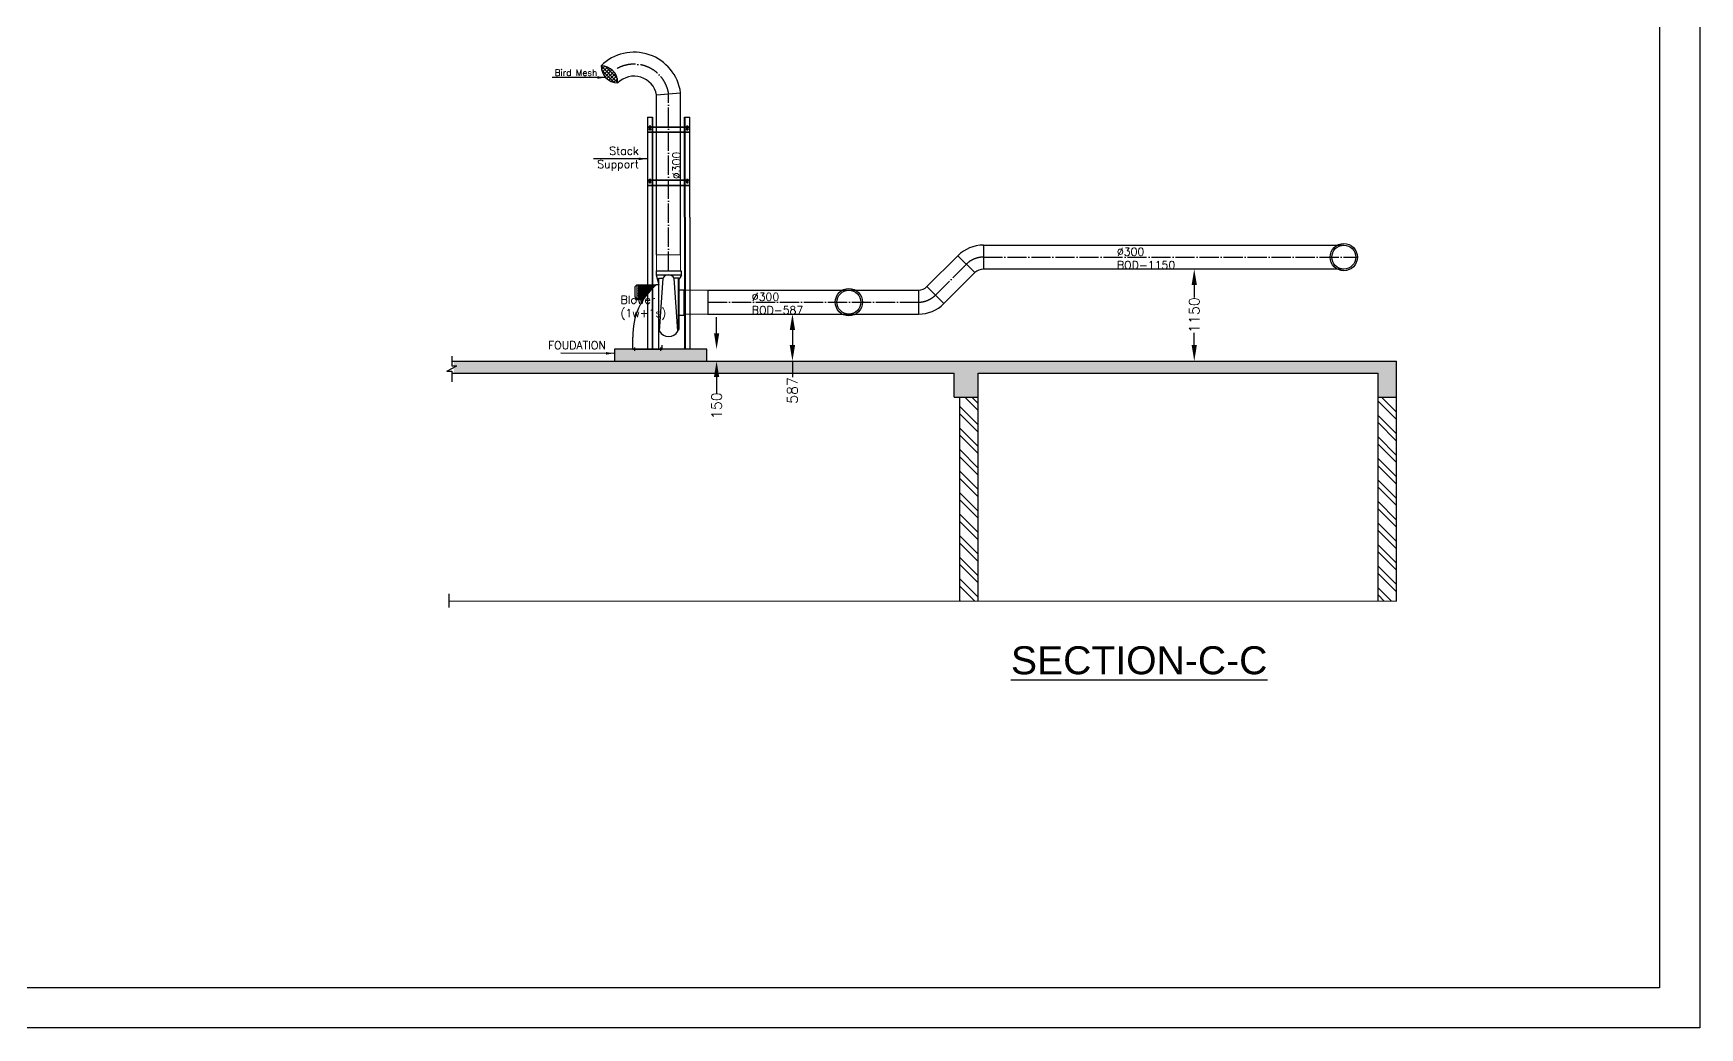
# Model space of a CAD drawing. Header units: millimetres. Extents: x 1731 to 55573, y 1167 to 54427.
# Drawn here: x 34746 to 55573, y 1167 to 13599 of the extents above; entities that cross this region are included whole.
import ezdxf

# ---------------------------------------------------------------- set-up
doc = ezdxf.new("R2010")
doc.units = ezdxf.units.MM
doc.linetypes.add('ACAD_ISO04W100', pattern=[30, 24, -3, 0, -3])
doc.linetypes.add('CENTER', pattern=[2, 1.25, -0.25, 0.25, -0.25])
for name, color, linetype in [('Basement', 8, 'Continuous'), ('blower', 4, 'Continuous'), ('CENTRE', 8, 'CENTER'), ('CIRCULAR DAMPER', 43, 'Continuous'), ('EX-TXT', 7, 'Continuous'), ('Exhaust Air Dim', 8, 'Continuous'), ('EXHAUST DUICT', 1, 'Continuous'), ('FH Exhaust Duct', 6, 'Continuous'), ('ILA-HATCH', 8, 'Continuous')]:
    doc.layers.add(name, color=color, linetype=linetype)
doc.layers.add('COLOUMN', color=1, linetype='Continuous', lineweight=30)
doc.layers.add('EX-PP-FRP DUCT', color=1, linetype='Continuous', lineweight=18)
doc.styles.add('Heading', font='romant.shx')
doc.styles.add('Legend', font='romant.shx')
doc.styles.add('ROMANS', font='romans.shx')
doc.styles.get("Standard").update_dxf_attribs({"font": 'arial.ttf'})
doc.linetypes.add('ZIGZAG', pattern='A,0.0001,-0.2,[131,ltypeshp.shx,S=0.2,R=0,X=-0.2,Y=0],-0.4,[131,ltypeshp.shx,S=0.2,R=180,X=0.2,Y=0],-0.2', length=0.8001)
doc.dimstyles.new('CGMP CP LINE', dxfattribs={"dimtxt": 130, "dimasz": 200, "dimexe": 0.18, "dimexo": 0.0625, "dimgap": 0.09, "dimtad": 0, "dimdec": 0, "dimzin": 0, "dimdsep": 46, "dimtxsty": 'ROMANS', "dimcen": 0.09, "dimclrd": 1, "dimclre": 251, "dimadec": 0, "dimazin": 0, "dimtfac": 1, "dimtdec": 0, "dimtofl": 0, "dimtmove": 0, "dimatfit": 3, "dimfxl": 0.18, "dimtolj": 1, "dimtzin": 0, "dimlwd": -1, "dimlwe": 5, "dimarcsym": 0})
doc.dimstyles.new('Kewaunee', dxfattribs={"dimtxt": 100, "dimasz": 100, "dimexe": 0, "dimexo": 0, "dimgap": 35, "dimtad": 1, "dimdec": 0, "dimzin": 0, "dimdsep": 46, "dimtxsty": 'Heading', "dimcen": 5, "dimclrd": 7, "dimclre": 7, "dimclrt": 7, "dimadec": 0, "dimazin": 0, "dimtfac": 1, "dimtdec": 0, "dimtofl": 0, "dimtmove": 1, "dimatfit": 3, "dimfxl": 0.18, "dimtolj": 1, "dimtzin": 0, "dimarcsym": 0})

# ---------------------------------------------------------------- blocks, each defined once
blk = doc.blocks.new('CMVeco-315 Side View')
h = blk.add_hatch()
h.set_pattern_fill('NET3', color=8, scale=5)
h.paths.add_polyline_path([(16304, 29671), (16080, 29671), (16080, 29486), (16141, 29486, -0.075606)])
h.paths.add_polyline_path([(16103, 29565), (16181, 29565), (16181, 29588), (16103, 29588)], flags=24)
h.paths.add_polyline_path([(16103, 29590), (16160, 29590), (16160, 29613), (16103, 29613)], flags=24)
h.paths.add_polyline_path([(16103, 29615), (16177, 29615), (16177, 29638), (16103, 29638)], flags=24)
h = blk.add_hatch()
h.set_pattern_fill('GOST_GLASS', style=0)
h.paths.add_polyline_path([(15783, 28717), (16934, 28717), (16934, 28867), (15783, 28867)])
blk.add_line((16011, 28867), (16376, 28867))
at = {"layer": 'Basement'}
blk.add_lwpolyline([(15783, 28717), (16934, 28717), (16934, 28867), (15783, 28867)], close=True, dxfattribs=at)
at = {"layer": 'blower'}
for p, q in [((16301, 29847), (16616, 29847)), ((16301, 29847), (16301, 29797)), ((16301, 29797), (16616, 29797)), ((16301, 29797), (16336, 29671)), ((16621, 29792), (16591, 29745)), ((16616, 29847), (16616, 29797)), ((16621, 29792), (16616, 29797)), ((16035, 29644), (16060, 29671)), ((16035, 29644), (16035, 29520)), ((16060, 29671), (16060, 29486)), ((16060, 29671), (16304, 29671)), ((16080, 29671), (16080, 29486)), ((16336, 29671), (16304, 29671)), ((16336, 28867), (16336, 29752)), ((16338, 29754), (16389, 29756)), ((16344, 29090), (16390, 29756)), ((16573, 29090), (16527, 29756)), ((16579, 29754), (16528, 29756)), ((16581, 29112), (16581, 29752)), ((16581, 29752), (16590, 29746)), ((16591, 29116), (16591, 29745)), ((16649, 29604), (16591, 29604)), ((16649, 29604), (16649, 29289)), ((16035, 29520), (16060, 29486)), ((16060, 29486), (16141, 29486)), ((16649, 29289), (16591, 29289)), ((16011, 28867), (16011, 29017)), ((16344, 29090), (16336, 29100)), ((16573, 29090), (16582, 29110)), ((16584, 29110), (16590, 29114)), ((16027, 28873), (16027, 28858)), ((16037, 28873), (16037, 28858)), ((16352, 28874), (16352, 28859)), ((16362, 28874), (16362, 28859)), ((16376, 28867), (16376, 28915))]:
    blk.add_line(p, q, dxfattribs=at)
for centre, radius, start, end in [((16459, 29718), 78.2, 28.6783, 150.5039), ((16830, 29043), 819, 129.9374, 181.7901), ((16338, 29752), 2, 91.9625, 180), ((16389, 29758), 2, 271.9625, 330.5039), ((16528, 29758), 2, 209.4961, 268.0375), ((16579, 29752), 2, 0, 88.0375), ((16589, 29745), 2, 0, 57.0977), ((16343, 29089), 2, 28.9885, 39.8185), ((16459, 29153), 130, 208.9885, 331.0944), ((16575, 29089), 2, 140.1815, 151.0115), ((16583, 29112), 2, 180, 305.8794), ((16589, 29116), 2, 305.8794, 0)]:
    blk.add_arc(centre, radius, start, end, dxfattribs=at)
at = {"layer": 'CENTRE', "linetype": 'CENTER', "ltscale": 50}
for p, q in [((16032, 28889), (16032, 28845)), ((16357, 28889), (16357, 28845))]:
    blk.add_line(p, q, dxfattribs=at)
at = {"color": 2, "style": 'Legend'}
for s, p in [('Motor', (16106, 29619)), ('With', (16106, 29594)), ('Gaurd', (16105, 29569))]:
    blk.add_text(s, height=15, dxfattribs=at).set_placement(p)
blk = doc.blocks.new('*D152')
at = {"color": 251, "linetype": 'Continuous', "lineweight": 5, "transparency": 16777216}
for p, q in [((49256, 10651), (49256, 10651)), ((49256, 9501), (49256, 9501))]:
    blk.add_line(p, q, dxfattribs=at)
at = {"color": 1, "transparency": 16777216}
for p, q in [((49256, 10451), (49256, 10296)), ((49256, 9701), (49256, 9856))]:
    blk.add_line(p, q, dxfattribs=at)
for points in [[(49223, 10451), (49289, 10451), (49256, 10651)], [(49223, 9701), (49289, 9701), (49256, 9501)]]:
    blk.add_solid(points, dxfattribs=at)
at = {"layer": 'Defpoints', "color": 0, "transparency": 16777216}
for p in [(49256, 10651), (49256, 9501), (49256, 9501)]:
    blk.add_point(p, dxfattribs=at)
at = {"color": 0, "transparency": 16777216, "insert": (49256, 10076), "char_height": 130, "attachment_point": 5, "rotation": 90, "style": 'ROMANS'}
blk.add_mtext('\\A1;1150', dxfattribs=at)
blk = doc.blocks.new('*D155')
at = {"color": 251, "linetype": 'Continuous', "lineweight": 5, "transparency": 16777216}
for p, q in [((44234, 10088), (44233, 10088)), ((44234, 9501), (44233, 9501))]:
    blk.add_line(p, q, dxfattribs=at)
at = {"color": 1, "transparency": 16777216}
for p, q in [((44234, 9888), (44234, 9701)), ((44234, 9501), (44234, 9301))]:
    blk.add_line(p, q, dxfattribs=at)
for points in [[(44200, 9888), (44267, 9888), (44234, 10088)], [(44200, 9701), (44267, 9701), (44234, 9501)]]:
    blk.add_solid(points, dxfattribs=at)
at = {"layer": 'Defpoints', "color": 0, "transparency": 16777216}
for p in [(44283, 10088), (44234, 9501), (44283, 9501)]:
    blk.add_point(p, dxfattribs=at)
at = {"color": 0, "transparency": 16777216, "insert": (44234, 9133), "char_height": 130, "attachment_point": 5, "rotation": 90, "style": 'ROMANS'}
blk.add_mtext('\\A1;587', dxfattribs=at)
blk = doc.blocks.new('*D156')
at = {"color": 1, "transparency": 16777216}
for p, q in [((43286, 9850), (43286, 10050)), ((43286, 9301), (43286, 9101))]:
    blk.add_line(p, q, dxfattribs=at)
at = {"color": 251, "linetype": 'Continuous', "lineweight": 5, "transparency": 16777216}
for p, q in [((43286, 9650), (43286, 9650)), ((43286, 9501), (43286, 9501))]:
    blk.add_line(p, q, dxfattribs=at)
at = {"color": 1, "transparency": 16777216}
for points in [[(43253, 9850), (43319, 9850), (43286, 9650)], [(43253, 9301), (43319, 9301), (43286, 9501)]]:
    blk.add_solid(points, dxfattribs=at)
at = {"layer": 'Defpoints', "color": 0, "transparency": 16777216}
for p in [(43162, 9650), (43162, 9501), (43286, 9501)]:
    blk.add_point(p, dxfattribs=at)
at = {"color": 0, "transparency": 16777216, "insert": (43286, 8943), "char_height": 130, "attachment_point": 5, "rotation": 90, "style": 'ROMANS'}
blk.add_mtext('\\A1;150', dxfattribs=at)

msp = doc.modelspace()

# ---------------------------------------------------------------- hatches: boundary and pattern name
h = msp.add_hatch()
h.set_pattern_fill('AR-CONC', scale=2)
h.set_pattern_definition([(50, (-1051422.86, -25908.87), (364.36934, -31.87817), [38.1, -419.1]), (355, (-1051422.86, -25908.87), (-70.48684, 382.11369), [30.48, -335.28117]), (100.451445, (-1051392.5, -25911.53), (293.88249, 350.2355), [32.38002, -356.18049]), (46.1842, (-1051422.86, -25807.27), (542.15808, -84.08466), [57.15, -628.65]), (96.63556, (-1051377.7, -25814.3), (474.80827, 494.85225), [48.57005, -534.27122]), (351.18415, (-1051422.86, -25807.3), (474.80827, 494.85225), [45.71993, -502.91946]), (21, (-1051372.06, -25832.67), (303.22878, -204.5304), [38.1, -419.1]), (326, (-1051372.06, -25832.67), (123.60406, 368.37593), [30.48, -335.28]), (71.451445, (-1051346.8, -25849.7), (426.83284, 163.84554), [32.38002, -356.17988]), (37.5, (-1051422.86, -25908.87), (6.177207, 169.110078), [0, -331.216, 0, -340.36, 0, -336.55]), (7.5, (-1051422.86, -25908.87), (133.639325, 200.36115), [0, -194.056, 0, -323.596, 0, -128.27]), (327.5, (-1051536.14, -25908.87), (271.18119, -11.457488), [0, -127, 0, -396.24, 0, -525.78]), (317.5, (-1051586.94, -25908.87), (296.258363, 50.85298), [0, -165.1, 0, -263.144, 0, -373.38])])
h.paths.add_polyline_path([(51785.6, 9500.7), (40004.9, 9498.3), (40004.9, 9348.3), (46255.6, 9350.7), (46255.6, 9050.7), (46555.6, 9050.7), (46555.6, 9350.7), (51555.6, 9350.7), (51555.6, 9050.7), (51785.6, 9050.7)])
at = {"layer": 'EXHAUST DUICT'}
h = msp.add_hatch(dxfattribs=at)
h.set_pattern_fill('ANSI37', color=8, scale=10)
h.set_pattern_definition([(45, (-1155941.38, -171984.248), (-22.4506403, 22.4506403), []), (135, (-1155941.38, -171984.248), (-22.4506403, -22.4506403), [])])
h.paths.add_polyline_path([(42052.1, 12980.2, 0.4101616), (41841.4, 13193.8, 0.4101616)])
at = {"layer": 'ILA-HATCH', "ltscale": 12}
h = msp.add_hatch(dxfattribs=at)
h.set_pattern_fill('ANSI32', color=256, scale=20, angle=270)
h.set_pattern_definition([(315, (-1051422.86, -25908.87), (134.703842, 134.703842), []), (315, (-1051422.86, -25998.68), (134.703842, 134.703842), [])])
h.paths.add_polyline_path([(46325.6, 6502.2), (46555.6, 6502.2), (46555.6, 9050.7), (46325.6, 9050.7)])
h.paths.add_polyline_path([(51785.6, 9050.7), (51555.6, 9050.7), (51555.6, 6500.8), (51785.6, 6500.7)])

# ---------------------------------------------------------------- linework, layer by layer
at = {"color": 6}
for p, q in [((42421.6, 12551.7), (42421.6, 9650.2)), ((42421.6, 12551.7), (42486.6, 12551.7)), ((42481.6, 12551.7), (42481.6, 9650.2)), ((42486.6, 12551.7), (42486.6, 9650.2)), ((42886.6, 11300.2), (42886.6, 12551.7)), ((42886.6, 12551.7), (42951.6, 12551.7)), ((42891.6, 11300.2), (42891.6, 12551.7)), ((42951.6, 11300.2), (42951.6, 12551.7)), ((42951.6, 12426.9), (42421.6, 12426.9)), ((42951.6, 12421.9), (42421.6, 12421.9)), ((42951.6, 12361.9), (42421.6, 12361.9)), ((42421.6, 12361.9), (42951.6, 12361.9)), ((42951.6, 12361.9), (42421.6, 12361.9)), ((42951.6, 11761.9), (42421.6, 11761.9)), ((42951.6, 11756.9), (42421.6, 11756.9)), ((42421.6, 11696.9), (42951.6, 11696.9)), ((42951.6, 11696.9), (42421.6, 11696.9)), ((42886.6, 11300.2), (42886.6, 9650.2)), ((42891.6, 11300.2), (42891.6, 9650.2)), ((42951.6, 11300.2), (42951.6, 9650.2))]:
    msp.add_line(p, q, dxfattribs=at)
at = {"color": 7}
for p, q in [((43176.3, 10387.7, 0), (43176.3, 10087.7)), ((39912.8, 9375), (40038.6, 9441)), ((39912.8, 9375), (39975.7, 9375)), ((39975.7, 9560.4), (39975.7, 9441)), ((39975.7, 9441), (40038.6, 9441)), ((39975.7, 9375), (39975.7, 9240.5)), ((39940.6, 6589.1), (39940.6, 6419.1))]:
    msp.add_line(p, q, dxfattribs=at)
msp.add_line((39940.6, 6504.1), (51785.6, 6500.7))
for points in [[(1731.4, 54427.2), (55572.9, 54427.2), (55572.9, 1166.8), (1731.4, 1166.8)], [(2231.4, 53927.2), (55072.9, 53927.2), (55072.9, 1666.8), (2231.4, 1666.8)]]:
    msp.add_lwpolyline(points, close=True, dxfattribs=at)
at = {"layer": 'COLOUMN', "ltscale": 12}
for p, q in [((39975.7, 9500.7), (51785.6, 9500.7)), ((51785.6, 6500.7), (51785.6, 9500.7)), ((39975.7, 9350.7), (46255.6, 9350.7)), ((46255.6, 9050.7), (46255.6, 9350.7)), ((46555.6, 9350.7), (51555.6, 9350.7)), ((46555.6, 6500.7), (46555.6, 9350.7)), ((51555.6, 6500.7), (51555.6, 9350.7)), ((46255.6, 9050.7), (46555.6, 9050.7)), ((46325.6, 6500.7), (46325.6, 9050.7)), ((51555.6, 9050.7), (51785.6, 9050.7))]:
    msp.add_line(p, q, dxfattribs=at)
at = {"layer": 'EX-PP-FRP DUCT', "color": 2, "linetype": 'ZIGZAG', "ltscale": 10}
for p, q in [((42536.6, 10630.2), (42536.6, 10830.2)), ((42836.7, 10830.2), (42836.7, 10629.3)), ((42876.6, 10387.7), (43176.3, 10387.7, 0)), ((42876.6, 10087.7), (43176.3, 10087.7, 0))]:
    msp.add_line(p, q, dxfattribs=at)
at = {"layer": 'EX-PP-FRP DUCT'}
msp.add_line((42536.6, 10830.2), (42836.7, 10830.2), dxfattribs=at)
at = {"layer": 'EXHAUST DUICT', "color": 1}
for p, q in [((42536.6, 12830.2), (42836.6, 12853.9)), ((42536.6, 10830.2), (42536.6, 12830.2)), ((42836.7, 10830.2), (42836.7, 12853.9)), ((46615.6, 10950.7), (51124.6, 10950.7)), ((46620.3, 10950.7), (46620.3, 10650.7)), ((46302.1, 10818.9), (45914.9, 10431.6)), ((46514.3, 10606.8), (46302.1, 10818.9)), ((51124.6, 10650.7), (46620.3, 10650.7)), ((45914.9, 10431.6), (46127, 10219.5)), ((46514.3, 10606.8), (46127, 10219.5)), ((43176.3, 10387.7), (45808.8, 10387.7)), ((45808.8, 10387.7), (45808.8, 10087.7)), ((43176.3, 10087.7), (45808.8, 10087.7))]:
    msp.add_line(p, q, dxfattribs=at)
at = {"layer": 'EXHAUST DUICT', "color": 0, "linetype": 'ACAD_ISO04W100', "ltscale": 10}
for p, q in [((42686.6, 10630.2), (42686.6, 12830.2)), ((46408.2, 10712.8), (46020.9, 10325.6)), ((46620.3, 10800.7), (51294.6, 10800.7)), ((43176.3, 10237.7), (45808.8, 10237.7))]:
    msp.add_line(p, q, dxfattribs=at)
at = {"layer": 'EXHAUST DUICT', "color": 1}
for centre, radius in [((51124.6, 10800.7), 170), ((51124.6, 10800.7), 150), ((44939.3, 10237.7, 0), 170), ((44939.3, 10237.7, 0), 150)]:
    msp.add_circle(centre, radius, dxfattribs=at)
for centre, radius, start, end in [((42254.2, 12775.3), 587.7, 7.68537, 134.60311), ((42254.2, 12775.3), 287.7, 10.99255, 134.60311), ((46620.3, 10500.7), 450, 90, 135), ((46620.3, 10500.7), 150, 90, 135), ((45808.8, 10537.7), 150, 270, 315), ((45808.8, 10537.7), 450, 270, 315)]:
    msp.add_arc(centre, radius, start, end, dxfattribs=at)
at = {"layer": 'EXHAUST DUICT', "color": 7}
for centre, start, end in [((42055.1, 13193.8), 180, 269.20623), ((41838.5, 12980.2), 0, 89.20623)]:
    msp.add_arc(centre, 213.6, start, end, dxfattribs=at)
at = {"layer": 'EXHAUST DUICT', "color": 0, "linetype": 'ACAD_ISO04W100', "ltscale": 10}
for centre, radius, start, end in [((42254.2, 12775.3), 437.7, 8.90761, 126.52925), ((46620.3, 10500.7), 300, 90, 135), ((45808.8, 10537.7), 300, 270, 315)]:
    msp.add_arc(centre, radius, start, end, dxfattribs=at)
at = {"layer": 'FH Exhaust Duct'}
for p, q in [((42444.1, 12435.5), (42444.1, 12426.9)), ((42464.1, 12426.9), (42444.1, 12426.9)), ((42464.1, 12420.9), (42444.1, 12420.9)), ((42444.1, 12412.3), (42444.1, 12420.9)), ((42461.6, 12436.9), (42446.6, 12436.9)), ((42461.6, 12410.9), (42446.6, 12410.9)), ((42449.1, 12426.9), (42449.1, 12435.5)), ((42449.1, 12420.9), (42449.1, 12412.3)), ((42449.1, 12420.9, 1), (42449.1, 12412.3, 1)), ((42459.1, 12426.9), (42459.1, 12435.5)), ((42459.1, 12420.9), (42459.1, 12412.3)), ((42459.1, 12420.9, 1), (42459.1, 12412.3)), ((42464.1, 12435.5), (42464.1, 12426.9)), ((42464.1, 12412.3), (42464.1, 12420.9)), ((42909.1, 12435.5), (42909.1, 12426.9)), ((42929.1, 12426.9), (42909.1, 12426.9)), ((42929.1, 12420.9), (42909.1, 12420.9)), ((42909.1, 12412.3), (42909.1, 12420.9)), ((42926.6, 12436.9), (42911.6, 12436.9)), ((42926.6, 12410.9), (42911.6, 12410.9)), ((42914.1, 12426.9), (42914.1, 12435.5)), ((42914.1, 12420.9), (42914.1, 12412.3)), ((42914.1, 12420.9, 1), (42914.1, 12412.3, 1)), ((42924.1, 12426.9), (42924.1, 12435.5)), ((42924.1, 12420.9), (42924.1, 12412.3)), ((42924.1, 12420.9, 1), (42924.1, 12412.3)), ((42929.1, 12435.5), (42929.1, 12426.9)), ((42929.1, 12412.3), (42929.1, 12420.9)), ((42444.1, 11770.5), (42444.1, 11761.9)), ((42464.1, 11761.9), (42444.1, 11761.9)), ((42464.1, 11755.9), (42444.1, 11755.9)), ((42444.1, 11747.3), (42444.1, 11755.9)), ((42461.6, 11771.9), (42446.6, 11771.9)), ((42461.6, 11745.9), (42446.6, 11745.9)), ((42449.1, 11761.9), (42449.1, 11770.5)), ((42449.1, 11755.9), (42449.1, 11747.3)), ((42449.1, 11755.9, 1), (42449.1, 11747.3, 1)), ((42459.1, 11761.9), (42459.1, 11770.5)), ((42459.1, 11755.9), (42459.1, 11747.3)), ((42459.1, 11755.9, 1), (42459.1, 11747.3)), ((42464.1, 11770.5), (42464.1, 11761.9)), ((42464.1, 11747.3), (42464.1, 11755.9)), ((42909.1, 11770.5), (42909.1, 11761.9)), ((42929.1, 11761.9), (42909.1, 11761.9)), ((42929.1, 11755.9), (42909.1, 11755.9)), ((42909.1, 11747.3), (42909.1, 11755.9)), ((42926.6, 11771.9), (42911.6, 11771.9)), ((42926.6, 11745.9), (42911.6, 11745.9)), ((42914.1, 11761.9), (42914.1, 11770.5)), ((42914.1, 11755.9), (42914.1, 11747.3)), ((42914.1, 11755.9, 1), (42914.1, 11747.3, 1)), ((42924.1, 11761.9), (42924.1, 11770.5)), ((42924.1, 11755.9), (42924.1, 11747.3)), ((42924.1, 11755.9, 1), (42924.1, 11747.3)), ((42929.1, 11770.5), (42929.1, 11761.9)), ((42929.1, 11747.3), (42929.1, 11755.9))]:
    msp.add_line(p, q, dxfattribs=at)
at = {"layer": 'FH Exhaust Duct', "elevation": -1}
for points in [[(42459.1, 12389.7), (42449.1, 12389.7), (42444.1, 12398.3), (42449.1, 12407), (42459.1, 12407), (42464.1, 12398.3)], [(42924.1, 12389.7), (42914.1, 12389.7), (42909.1, 12398.3), (42914.1, 12407), (42924.1, 12407), (42929.1, 12398.3)], [(42459.1, 11724.7), (42449.1, 11724.7), (42444.1, 11733.3), (42449.1, 11742), (42459.1, 11742), (42464.1, 11733.3)], [(42924.1, 11724.7), (42914.1, 11724.7), (42909.1, 11733.3), (42914.1, 11742), (42924.1, 11742), (42929.1, 11733.3)]]:
    msp.add_lwpolyline(points, close=True, dxfattribs=at)
at = {"layer": 'FH Exhaust Duct'}
for centre in [(42454.1, 12398.3, -1), (42919.1, 12398.3, -1), (42454.1, 11733.3, -1), (42919.1, 11733.3, -1)]:
    msp.add_circle(centre, 8.66, dxfattribs=at)
for centre, radius, start, end in [((42446.6, 12434), 2.9, 30.42174, 149.57826), ((42446.6, 12413.8), 2.9, 210.42174, 329.57826), ((42454.1, 12427.5), 9.45, 58.05493, 121.94507), ((42454.1, 12420.4), 9.45, 238.05493, 301.94507), ((42461.6, 12434), 2.9, 30.42174, 149.57826), ((42461.6, 12413.8), 2.9, 210.42174, 329.57826), ((42911.6, 12434), 2.9, 30.42174, 149.57826), ((42911.6, 12413.8), 2.9, 210.42174, 329.57826), ((42919.1, 12427.5), 9.45, 58.05493, 121.94507), ((42919.1, 12420.4), 9.45, 238.05493, 301.94507), ((42926.6, 12434), 2.9, 30.42174, 149.57826), ((42926.6, 12413.8), 2.9, 210.42174, 329.57826), ((42446.6, 11769), 2.9, 30.42174, 149.57826), ((42446.6, 11748.8), 2.9, 210.42174, 329.57826), ((42454.1, 11762.5), 9.45, 58.05493, 121.94507), ((42454.1, 11755.4), 9.45, 238.05493, 301.94507), ((42461.6, 11769), 2.9, 30.42174, 149.57826), ((42461.6, 11748.8), 2.9, 210.42174, 329.57826), ((42911.6, 11769), 2.9, 30.42174, 149.57826), ((42911.6, 11748.8), 2.9, 210.42174, 329.57826), ((42919.1, 11762.5), 9.45, 58.05493, 121.94507), ((42919.1, 11755.4), 9.45, 238.05493, 301.94507), ((42926.6, 11769), 2.9, 30.42174, 149.57826), ((42926.6, 11748.8), 2.9, 210.42174, 329.57826)]:
    msp.add_arc(centre, radius, start, end, dxfattribs=at)

# ---------------------------------------------------------------- block references
msp.add_blockref('CMVeco-315 Side View', (26227.9, -19216.4))

# ---------------------------------------------------------------- texts
at = {"layer": 'CIRCULAR DAMPER', "insert": (46965.1, 5935.3), "char_height": 350, "attachment_point": 1}
msp.add_mtext_dynamic_manual_height_columns('{\\LSECTION-C-C}', width=4341.304, gutter_width=1, heights=[0], dxfattribs=at)
at = {"layer": 'EX-TXT', "color": 7, "char_height": 100, "attachment_point": 1, "style": 'Legend'}
for s, width, insert in [('%%C300\\PBOD-1150', 798.121, (48289.1, 10917.4)), ('Blower\\P(1w+1s)', 798.121, (42085.9, 10318.4)), ('%%C300\\PBOD-587', 699.621, (43725.8, 10354.4))]:
    msp.add_mtext_dynamic_manual_height_columns(s, width=width, gutter_width=1, heights=[0], dxfattribs=dict(at, insert=insert))
at = {"layer": 'Exhaust Air Dim', "color": 7, "width": 1291.933, "attachment_point": 3, "style": 'Legend'}
for s, insert, char_height in [('Bird Mesh', (41793.9, 13147.6), 80), ('Stack\\PSupport', (42313.2, 12180.8, 0), 100), ('FOUDATION', (41902.9, 9748.7, 0), 100)]:
    msp.add_mtext(s, dxfattribs=dict(at, insert=insert, char_height=char_height))
at = {"layer": 'Exhaust Air Dim', "insert": (42783.9, 11775.3, 2.4), "char_height": 60, "attachment_point": 4, "rotation": 90, "style": 'Legend'}
msp.add_mtext('{\\H1.6667x;%%C300} ', dxfattribs=at)

# ---------------------------------------------------------------- dimensions: what is measured, and where the dimension line sits
at = {"color": 7}
for base, p1, p2, picture, middle in [((49256.1, 9500.7), (49256.1, 10650.7), (49256.1, 9500.7), '*D152', (49256.1, 10075.7)), ((43286.0311, 9500.69314), (43161.59612, 9650.19315), (43161.59612, 9500.69314), '*D156', (43286.0311, 8942.746)), ((44233.6, 9500.7), (44282.6, 10087.7), (44282.6, 9500.7), '*D155', (44233.6, 9133.5))]:
    dim = msp.add_linear_dim(base=base, p1=p1, p2=p2, angle=90, dimstyle='CGMP CP LINE', override={"dimfxlon": 1, "dimarcsym": 1}, dxfattribs=at)
    dim.commit()
    dim.dimension.update_dxf_attribs({"geometry": picture, "text_midpoint": middle})

# ---------------------------------------------------------------- leaders
at = {"layer": 'Exhaust Air Dim', "color": 7}
for points in [[(41896.3, 13046.2), (41231.5, 13046.9)], [(42412.5, 12029.7, 0), (41747.8, 12030.3, 0)], [(42002.2, 9597.6, 0), (41337.4, 9598.2, 0)]]:
    msp.add_leader(points, dimstyle='Kewaunee', override={"dimscale": 1, "dimclrd": 7}, dxfattribs=at)

doc.saveas('drawing.dxf')
